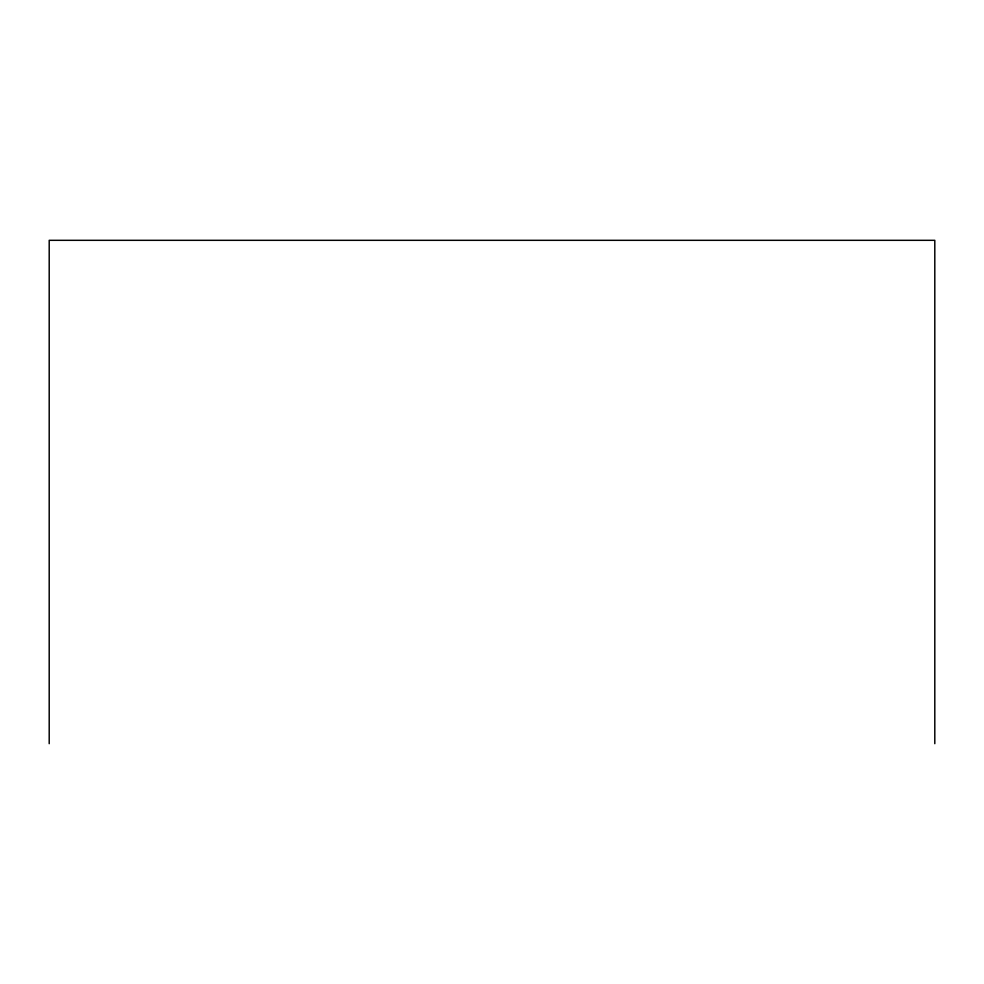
<?xml version="1.0" encoding="UTF-8"?>
<svg xmlns="http://www.w3.org/2000/svg" width="984" height="984" viewBox="0 0 984 984"><rect width="100%" height="100%" fill="white"/><g stroke="black" fill="none" stroke-linecap="round" stroke-linejoin="round"><path stroke-width="1.48" d="M934.8 743.683L934.8 240.317L49.2 240.317L49.2 743.683"/></g></svg>
